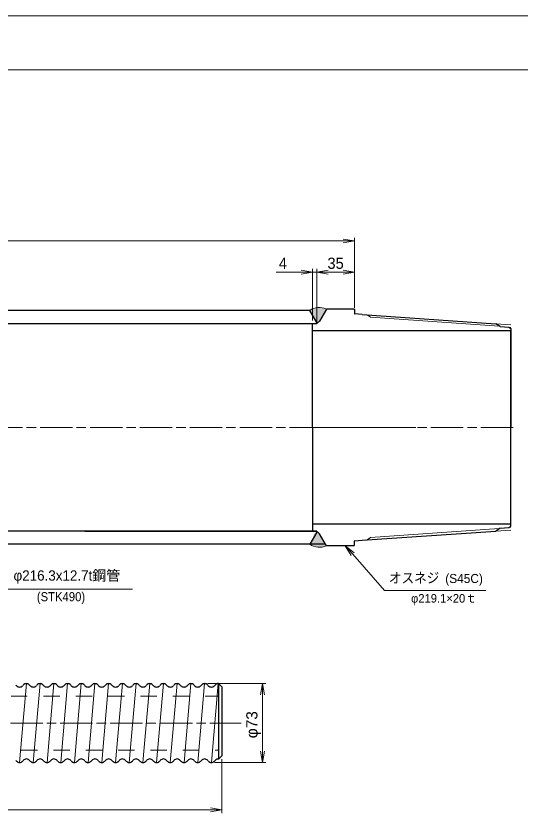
# Model space of a CAD drawing. Units: millimetres at full size, sheet at 1:2.5. Extents: x 6058 to 8158, y -37 to 1448.
# Drawn here: x 6698 to 7166, y 710 to 1448 of the extents above; entities that cross this region are included whole.
import ezdxf
from ezdxf.enums import TextEntityAlignment as Align

# ---------------------------------------------------------------- set-up
doc = ezdxf.new("R2010")
doc.units = ezdxf.units.MM
doc.header["$LTSCALE"] = 2.5
doc.linetypes.add('CHAIN', pattern=[18.5, 12, -1.5, 3.5, -1.5])
doc.linetypes.add('DASHED_SPACED', pattern=[12, 6, -6])
for name, color, linetype, lineweight in [('0_2', 7, 'Continuous', 13), ('1外形線', 7, 'Continuous', 30), ('2細い実線', 3, 'Continuous', 20), ('3隠れ線', 2, 'DASHED_SPACED', 13), ('4中心線', 1, 'CHAIN', 15), ('6寸法線', 4, 'Continuous', 13), ('7枠', 7, 'Continuous', 13)]:
    doc.layers.add(name, color=color, linetype=linetype, lineweight=lineweight)
doc.styles.add('@ＭＳ Ｐゴシック', font='')
doc.styles.add('ＭＳ Ｐゴシック', font='')
doc.styles.get('@ＭＳ Ｐゴシック').set_extended_font_data('@MS PGothic')
doc.styles.get('ＭＳ Ｐゴシック').set_extended_font_data('MS PGothic')

# ---------------------------------------------------------------- blocks, each defined once
blk = doc.blocks.new('open_arrow')
at = {"color": 0, "linetype": 'Continuous', "lineweight": -2}
blk.add_lwpolyline([(7.5, 1.25), (0, 0), (7.5, -1.25)], dxfattribs=at)

msp = doc.modelspace()

# ---------------------------------------------------------------- hatches: boundary and pattern name
at = {"layer": '6寸法線'}
for points in [[(6986.136, 1176.398, 0.2762), (6970.685, 1175.087), (6977.181, 1163.837, 0.26538), (6979.75, 1165.337)], [(6979.75, 968.359, 0.41562), (6975.639, 969.449, 0.41562), (6974.568, 965.334), (6970.685, 958.609, 0.2762), (6986.136, 957.298)]]:
    msp.add_hatch(color=3, dxfattribs=at).paths.add_polyline_path(points)

# ---------------------------------------------------------------- linework, layer by layer
at = {"layer": '0_2', "color": 6}
for p, q in [((7012.162, 1172.364), (7012.162, 1171.898)), ((7012.627, 1171.865), (7012.162, 1171.898)), ((7012.627, 961.83), (7012.162, 961.798)), ((7012.162, 961.331), (7012.162, 961.798))]:
    msp.add_line(p, q, dxfattribs=at)
at = {"layer": '1外形線'}
for p, q in [((6970.737, 1174.998), (6663.089, 1174.998)), ((6977.152, 1163.887), (6970.685, 1175.087)), ((6986.136, 1176.398), (6979.75, 1165.337)), ((7011.662, 1176.398), (6986.136, 1176.398)), ((7011.662, 1176.398), (7012.162, 1175.898)), ((7012.162, 1175.898), (7012.162, 1172.364)), ((7019.376, 1171.4), (7012.627, 1171.865)), ((7019.376, 1171.4), (7143.271, 1162.856)), ((6662.053, 1163.087), (6977.152, 1163.087)), ((6973.152, 1066.848), (6973.152, 1162.837)), ((6977.152, 1162.837), (6973.152, 1162.837)), ((6977.152, 1163.887), (6977.152, 1162.837)), ((6977.152, 1162.837), (6977.152, 1163.887)), ((6977.152, 1163.837), (6977.152, 1162.837)), ((7147.162, 1160.131), (7143.271, 1162.856)), ((7147.162, 1160.131), (7155.162, 1159.544)), ((7155.162, 1159.544), (7157.162, 1158.398)), ((7156.662, 1156.398), (6973.152, 1156.398)), ((7156.662, 1156.398), (7157.162, 1156.898)), ((7156.662, 1156.398), (7156.662, 977.298)), ((7157.162, 1158.398), (7157.162, 1156.898)), ((7157.162, 1156.898), (7157.162, 1066.848)), ((6973.152, 1066.848), (6973.152, 970.859)), ((7157.162, 976.798), (7157.162, 1066.848)), ((7156.662, 977.298), (6973.152, 977.298)), ((7156.662, 977.298), (6980.662, 977.298)), ((7155.162, 974.155), (7157.162, 975.298)), ((7156.662, 977.298), (7157.162, 976.798)), ((7157.162, 975.298), (7157.162, 976.798)), ((6977.152, 970.606), (6645.305, 970.698)), ((6762.196, 970.609), (6977.152, 970.609)), ((6977.152, 969.809), (6970.685, 958.609)), ((6977.152, 970.859), (6973.152, 970.859)), ((6977.152, 969.859), (6977.152, 970.859)), ((6977.152, 969.809), (6977.152, 970.859)), ((6977.152, 970.859), (6977.152, 969.809)), ((6986.136, 957.298), (6979.75, 968.359)), ((7019.376, 962.295), (7143.24, 970.838)), ((7147.162, 973.583), (7143.24, 970.838)), ((7147.162, 973.583), (7155.162, 974.155)), ((7012.162, 957.798), (7012.162, 961.331)), ((7012.627, 961.83), (7019.376, 962.295)), ((6985.328, 958.698), (6644.26, 958.698)), ((6970.737, 958.698), (6663.089, 958.698)), ((7011.662, 957.298), (6986.136, 957.298)), ((7011.662, 957.298), (6988.015, 957.298)), ((7011.662, 957.298), (7012.162, 957.798)), ((6698.325, 828.267), (6698.806, 827.63)), ((6705.156, 828.267), (6704.675, 827.63)), ((6711.025, 828.267), (6711.506, 827.63)), ((6717.856, 828.267), (6717.375, 827.63)), ((6723.725, 828.267), (6724.206, 827.63)), ((6730.556, 828.267), (6730.075, 827.63)), ((6736.425, 828.267), (6736.906, 827.63)), ((6743.256, 828.267), (6742.775, 827.63)), ((6749.125, 828.267), (6749.606, 827.63)), ((6755.956, 828.267), (6755.475, 827.63)), ((6761.825, 828.267), (6762.306, 827.63)), ((6768.656, 828.267), (6768.175, 827.63)), ((6774.525, 828.267), (6775.006, 827.63)), ((6781.356, 828.267), (6780.875, 827.63)), ((6787.225, 828.267), (6787.706, 827.63)), ((6794.056, 828.267), (6793.575, 827.63)), ((6799.925, 828.267), (6800.406, 827.63)), ((6806.756, 828.267), (6806.275, 827.63)), ((6812.625, 828.267), (6813.106, 827.63)), ((6819.456, 828.267), (6818.975, 827.63)), ((6825.325, 828.267), (6825.806, 827.63)), ((6832.156, 828.267), (6831.675, 827.63)), ((6838.025, 828.267), (6838.506, 827.63)), ((6844.856, 828.267), (6844.375, 827.63)), ((6850.725, 828.267), (6851.206, 827.63)), ((6857.556, 828.267), (6857.075, 827.63)), ((6863.425, 828.267), (6863.906, 827.63)), ((6870.256, 828.267), (6869.775, 827.63)), ((6876.125, 828.267), (6876.606, 827.63)), ((6882.956, 828.267), (6882.475, 827.63)), ((6886.24, 829.533), (6889.24, 826.533)), ((6886.24, 829.533), (6886.24, 759.733)), ((6889.24, 826.533), (6889.24, 762.733)), ((6886.24, 759.733), (6889.24, 762.733)), ((6698.806, 757.83), (6698.325, 758.467)), ((6704.675, 757.83), (6705.156, 758.467)), ((6711.506, 757.83), (6711.025, 758.467)), ((6717.375, 757.83), (6717.856, 758.467)), ((6724.206, 757.83), (6723.725, 758.467)), ((6730.075, 757.83), (6730.556, 758.467)), ((6736.906, 757.83), (6736.425, 758.467)), ((6742.775, 757.83), (6743.256, 758.467)), ((6749.606, 757.83), (6749.125, 758.467)), ((6755.475, 757.83), (6755.956, 758.467)), ((6762.306, 757.83), (6761.825, 758.467)), ((6768.175, 757.83), (6768.656, 758.467)), ((6775.006, 757.83), (6774.525, 758.467)), ((6780.875, 757.83), (6781.356, 758.467)), ((6787.706, 757.83), (6787.225, 758.467)), ((6793.575, 757.83), (6794.056, 758.467)), ((6800.406, 757.83), (6799.925, 758.467)), ((6806.275, 757.83), (6806.756, 758.467)), ((6813.106, 757.83), (6812.625, 758.467)), ((6818.975, 757.83), (6819.456, 758.467)), ((6825.806, 757.83), (6825.325, 758.467)), ((6831.675, 757.83), (6832.156, 758.467)), ((6838.506, 757.83), (6838.025, 758.467)), ((6844.375, 757.83), (6844.856, 758.467)), ((6851.206, 757.83), (6850.725, 758.467)), ((6857.075, 757.83), (6857.556, 758.467)), ((6863.906, 757.83), (6863.425, 758.467)), ((6869.775, 757.83), (6870.256, 758.467)), ((6876.606, 757.83), (6876.125, 758.467)), ((6882.475, 757.83), (6882.956, 758.467))]:
    msp.add_line(p, q, dxfattribs=at)
for centre, radius, start, end in [((7012.662, 1172.364), 0.5, 180, 266.05483), ((6977.152, 1166.837), 3, 270, 330), ((6977.152, 966.859), 3, 30, 90), ((7012.662, 961.331), 0.5, 93.94517, 180), ((6701.74, 830.349), 4, 222.81375, 317.18625), ((6708.09, 825.549), 4, 42.81375, 137.18625), ((6714.44, 830.349), 4, 222.81375, 317.18625), ((6720.79, 825.549), 4, 42.81375, 137.18625), ((6727.14, 830.349), 4, 222.81375, 317.18625), ((6733.49, 825.549), 4, 42.81375, 137.18625), ((6739.84, 830.349), 4, 222.81375, 317.18625), ((6746.19, 825.549), 4, 42.81375, 137.18625), ((6752.54, 830.349), 4, 222.81375, 317.18625), ((6758.89, 825.549), 4, 42.81375, 137.18625), ((6765.24, 830.349), 4, 222.81375, 317.18625), ((6771.59, 825.549), 4, 42.81375, 137.18625), ((6777.94, 830.349), 4, 222.81375, 317.18625), ((6784.29, 825.549), 4, 42.81375, 137.18625), ((6790.64, 830.349), 4, 222.81375, 317.18625), ((6796.99, 825.549), 4, 42.81375, 137.18625), ((6803.34, 830.349), 4, 222.81375, 317.18625), ((6809.69, 825.549), 4, 42.81375, 137.18625), ((6816.04, 830.349), 4, 222.81375, 317.18625), ((6822.39, 825.549), 4, 42.81375, 137.18625), ((6828.74, 830.349), 4, 222.81375, 317.18625), ((6835.09, 825.549), 4, 42.81375, 137.18625), ((6841.44, 830.349), 4, 222.81375, 317.18625), ((6847.79, 825.549), 4, 42.81375, 137.18625), ((6854.14, 830.349), 4, 222.81375, 317.18625), ((6860.49, 825.549), 4, 42.81375, 137.18625), ((6866.84, 830.349), 4, 222.81375, 317.18625), ((6873.19, 825.549), 4, 42.81375, 137.18625), ((6879.54, 830.349), 4, 222.81375, 317.18625), ((6885.89, 825.549), 4, 84.9802, 137.18625), ((6701.74, 760.549), 4, 222.81375, 317.18625), ((6708.09, 755.749), 4, 42.81375, 137.18625), ((6714.44, 760.549), 4, 222.81375, 317.18625), ((6720.79, 755.749), 4, 42.81375, 137.18625), ((6727.14, 760.549), 4, 222.81375, 317.18625), ((6733.49, 755.749), 4, 42.81375, 137.18625), ((6739.84, 760.549), 4, 222.81375, 317.18625), ((6746.19, 755.749), 4, 42.81375, 137.18625), ((6752.54, 760.549), 4, 222.81375, 317.18625), ((6758.89, 755.749), 4, 42.81375, 137.18625), ((6765.24, 760.549), 4, 222.81375, 317.18625), ((6771.59, 755.749), 4, 42.81375, 137.18625), ((6777.94, 760.549), 4, 222.81375, 317.18625), ((6784.29, 755.749), 4, 42.81375, 137.18625), ((6790.64, 760.549), 4, 222.81375, 317.18625), ((6796.99, 755.749), 4, 42.81375, 137.18625), ((6803.34, 760.549), 4, 222.81375, 317.18625), ((6809.69, 755.749), 4, 42.81375, 137.18625), ((6816.04, 760.549), 4, 222.81375, 317.18625), ((6822.39, 755.749), 4, 42.81375, 137.18625), ((6828.74, 760.549), 4, 222.81375, 317.18625), ((6835.09, 755.749), 4, 42.81375, 137.18625), ((6841.44, 760.549), 4, 222.81375, 317.18625), ((6847.79, 755.749), 4, 42.81375, 137.18625), ((6854.14, 760.549), 4, 222.81375, 317.18625), ((6860.49, 755.749), 4, 42.81375, 137.18625), ((6866.84, 760.549), 4, 222.81375, 317.18625), ((6873.19, 755.749), 4, 42.81375, 137.18625), ((6879.54, 760.549), 4, 222.81375, 317.18625), ((6885.89, 755.749), 4, 84.9802, 137.18625)]:
    msp.add_arc(centre, radius, start, end, dxfattribs=at)
at = {"layer": '2細い実線'}
for p, q in [((7027.162, 1168.863), (7023.993, 1171.082)), ((7027.162, 1168.863), (7146.439, 1160.637)), ((7027.162, 964.832), (7146.409, 973.056)), ((7027.162, 964.832), (7023.993, 962.614)), ((6708.09, 829.549), (6701.74, 756.549)), ((6720.79, 829.549), (6714.44, 756.549)), ((6733.49, 829.549), (6727.14, 756.549)), ((6746.19, 829.549), (6739.84, 756.549)), ((6758.89, 829.549), (6752.54, 756.549)), ((6771.59, 829.549), (6765.24, 756.549)), ((6784.29, 829.549), (6777.94, 756.549)), ((6796.99, 829.549), (6790.64, 756.549)), ((6809.69, 829.549), (6803.34, 756.549)), ((6822.39, 829.549), (6816.04, 756.549)), ((6835.09, 829.549), (6828.74, 756.549)), ((6847.79, 829.549), (6841.44, 756.549)), ((6860.49, 829.549), (6854.14, 756.549)), ((6873.19, 829.549), (6866.84, 756.549)), ((6885.89, 829.549), (6879.54, 756.549))]:
    msp.add_line(p, q, dxfattribs=at)
for centre, start, end in [((6979.507, 1162.824), 63.96921, 125.73043), ((6979.507, 970.871), 234.26957, 296.03079)]:
    msp.add_arc(centre, 15.106, start, end, dxfattribs=at)
at = {"layer": '3隠れ線'}
for p, q in [((7143.271, 1162.856), (7157.162, 1161.898)), ((7155.162, 1159.544), (7157.162, 1159.398)), ((7143.24, 970.838), (7157.162, 971.798)), ((7157.162, 974.298), (7155.162, 974.155)), ((6543.895, 818.049), (6886.24, 818.049)), ((6553.174, 768.049), (6886.24, 768.049))]:
    msp.add_line(p, q, dxfattribs=at)
at = {"layer": '4中心線'}
for p, q in [((6119.511, 1066.848), (7069.091, 1066.848)), ((7159.324, 1066.848), (6966.264, 1066.848)), ((6184.392, 793.049), (6907.284, 793.049))]:
    msp.add_line(p, q, dxfattribs=at)
at = {"layer": '6寸法線'}
for p, q in [((7012.162, 1177.131), (7012.162, 1242.494)), ((6123.128, 1239.494), (7012.162, 1239.494)), ((6973.152, 1165.837), (6973.152, 1213.582)), ((6977.152, 1165.837), (6977.152, 1213.582)), ((6977.162, 1164.4), (6977.162, 1213.582)), ((7012.162, 1177.131), (7012.162, 1213.582)), ((6939.53, 1210.582), (6998.152, 1210.582)), ((6977.162, 1210.582), (7012.162, 1210.582)), ((6876.19, 829.549), (6929.884, 829.549)), ((6926.884, 756.549), (6926.884, 829.549)), ((6882.54, 756.549), (6929.884, 756.549)), ((6889.24, 759.733), (6889.24, 709.682)), ((6194.392, 712.682), (6889.24, 712.682))]:
    msp.add_line(p, q, dxfattribs=at)
for points in [[(6652.774, 958.698), (6659.691, 950.797), (6689.141, 917.158), (6806.461, 917.152)], [(7003.628, 957.298), (7010.545, 949.397), (7039.995, 915.758), (7133.937, 915.752)]]:
    msp.add_lwpolyline(points, dxfattribs=at)
at = {"layer": '7枠'}
for p, q in [((6057.65, 1447.859), (8157.65, 1447.859)), ((6107.65, 1397.859), (8107.65, 1397.859))]:
    msp.add_line(p, q, dxfattribs=at)

# ---------------------------------------------------------------- block references
at = {"layer": '6寸法線', "xscale": 1.4, "yscale": 1.4}
for p, rotation in [((7012.162, 1239.494), 180), ((6973.152, 1210.582), 180), ((7012.162, 1210.582), 180), ((7003.628, 957.298), 311.2), ((6926.884, 829.549), 270), ((6926.884, 756.549), 90), ((6889.24, 712.682), 180)]:
    msp.add_blockref('open_arrow', p, dxfattribs=dict(at, rotation=rotation))
for p in [(6977.152, 1210.582), (6977.162, 1210.582)]:
    msp.add_blockref('open_arrow', p, dxfattribs=at)

# ---------------------------------------------------------------- texts
at = {"layer": '6寸法線', "style": 'ＭＳ Ｐゴシック'}
for s, p in [('4', (6945.841, 1218.832)), ('35', (6994.662, 1218.832))]:
    msp.add_text(s, height=10.39, dxfattribs=at).set_placement(p, align=Align.MIDDLE_CENTER)
at = {"layer": '6寸法線', "color": 7, "style": 'ＭＳ Ｐゴシック'}
msp.add_text('φ216.3x12.7t鋼管', height=9.501, dxfattribs=at).set_placement((6696.092, 934.43), align=Align.TOP_LEFT)
at = {"layer": '6寸法線', "style": 'ＭＳ Ｐゴシック', "width": 0.9}
msp.add_text('オスネジ', height=9.501, dxfattribs=at).set_placement((7044.16, 919.842), align=Align.BOTTOM_LEFT)
at = {"layer": '6寸法線', "color": 7, "style": '@ＭＳ Ｐゴシック'}
msp.add_text('(S45C)', height=8.416, dxfattribs=at).set_placement((7096.337, 920.166), align=Align.BOTTOM_LEFT)
at = {"layer": '6寸法線', "color": 7, "style": '@ＭＳ Ｐゴシック', "width": 0.95}
msp.add_text('(STK490)', height=8.416, dxfattribs=at).set_placement((6717.716, 903.305), align=Align.BOTTOM_LEFT)
at = {"layer": '6寸法線', "style": 'ＭＳ Ｐゴシック'}
msp.add_text('φ219.1×20ｔ', height=7.918, dxfattribs=at).set_placement((7064.644, 902.192), align=Align.BOTTOM_LEFT)
at = {"layer": '6寸法線', "style": 'ＭＳ Ｐゴシック', "width": 1.05}
msp.add_text('φ73', height=10.39, rotation=90, dxfattribs=at).set_placement((6917.053, 791.499), align=Align.MIDDLE_CENTER)

doc.saveas('drawing.dxf')
